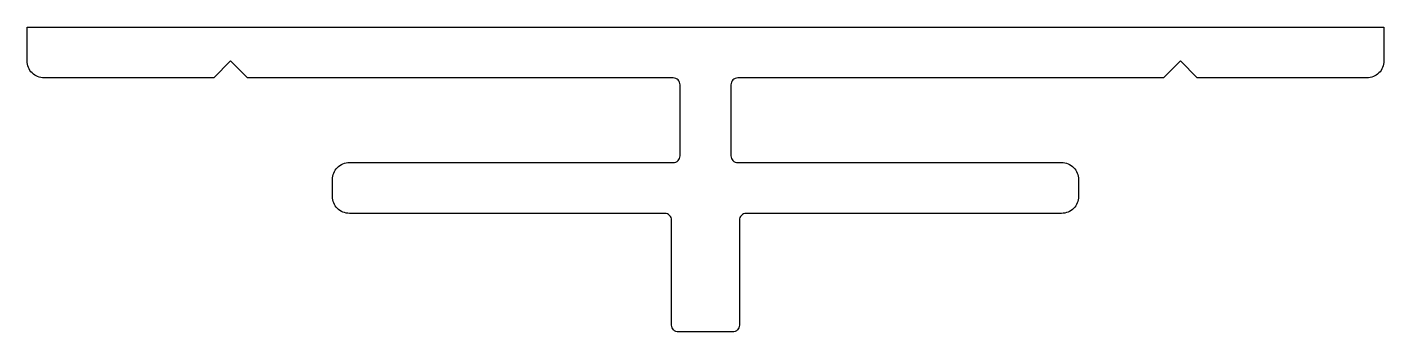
# Model space of a CAD drawing. Extents: x 34.8 to 74.8, y 271 to 280.
import ezdxf

# ---------------------------------------------------------------- set-up
doc = ezdxf.new("R2010")
doc.units = 0
doc.header["$LTSCALE"] = 15
doc.layers.get('0').update_dxf_attribs({"linetype": 'CONTINUOUS'})

msp = doc.modelspace()

# ---------------------------------------------------------------- linework, layer by layer
msp.add_lwpolyline([(53.8, 271.236), (53.8, 274.336, 0.414214), (53.6, 274.536), (44.3, 274.536, -0.414214), (43.8, 275.036), (43.8, 275.536, -0.414214), (44.3, 276.036), (53.85, 276.036, 0.414214), (54.05, 276.236), (54.05, 278.336, 0.414214), (53.85, 278.536), (41.3, 278.536), (40.8, 279.036), (40.3, 278.536), (35.3, 278.536, -0.414214), (34.8, 279.036), (34.8, 280.036), (74.8, 280.036), (74.8, 279.036, -0.414214), (74.3, 278.536), (69.3, 278.536), (68.8, 279.036), (68.3, 278.536), (55.75, 278.536, 0.414214), (55.55, 278.336), (55.55, 276.236, 0.414214), (55.75, 276.036), (65.3, 276.036, -0.414214), (65.8, 275.536), (65.8, 275.036, -0.414214), (65.3, 274.536), (56, 274.536, 0.414214), (55.8, 274.336), (55.8, 271.236, -0.414214), (55.6, 271.036), (54, 271.036, -0.414214)], format="xyb", close=True)

doc.saveas('drawing.dxf')
